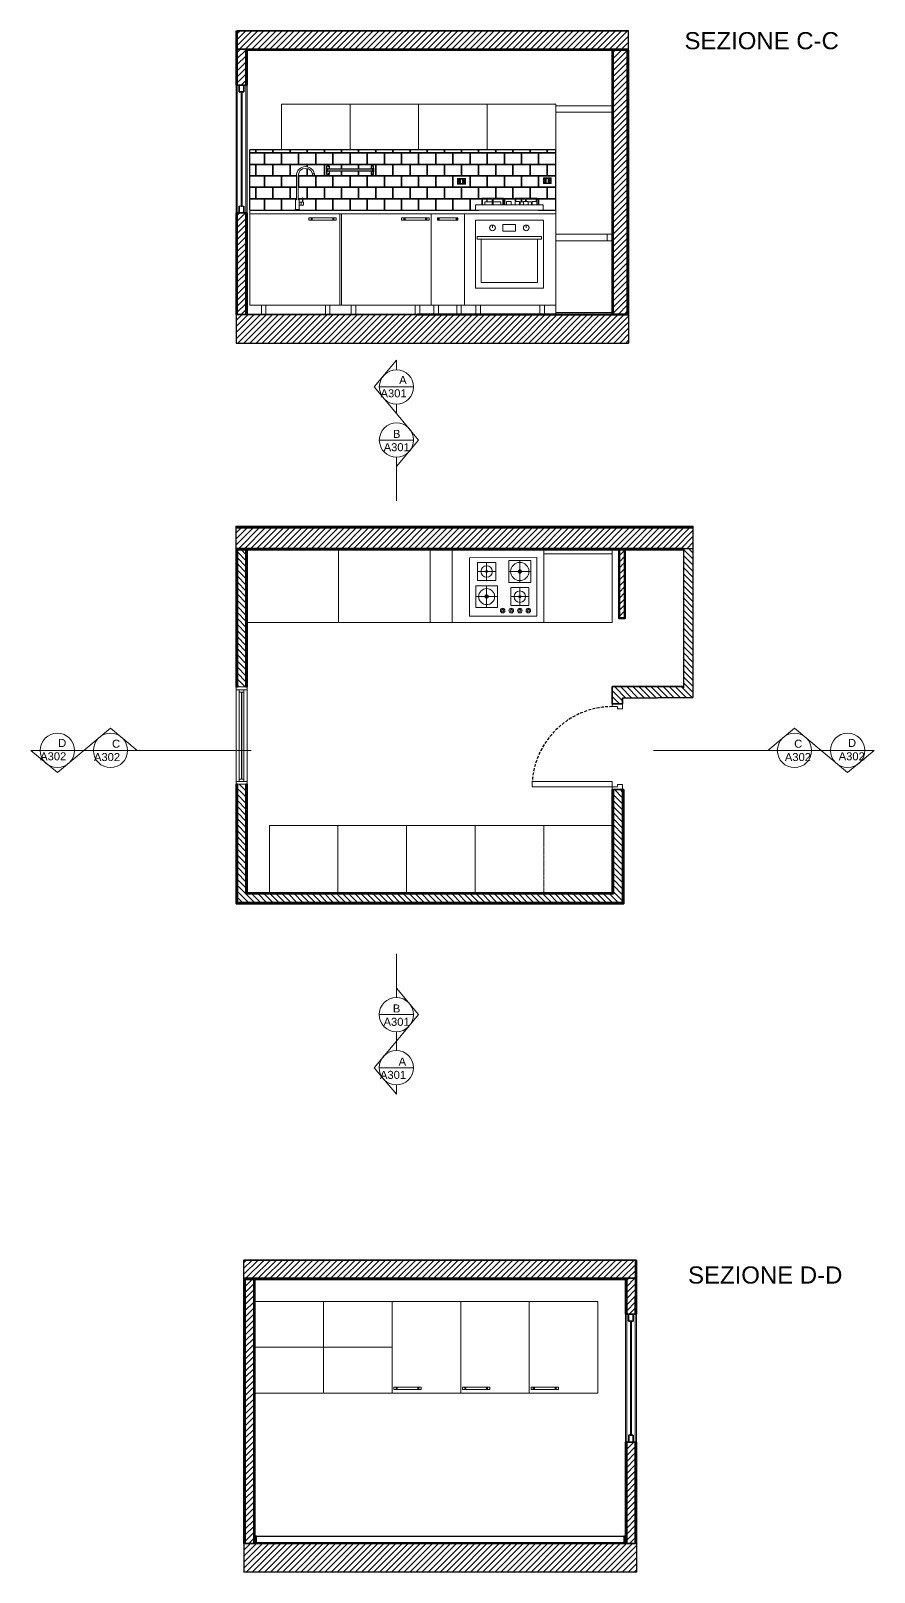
# Model space of a CAD drawing. Header units: inches. Extents: x -552 to 1753, y -2 to 2216.
# Drawn here: x 292 to 1030, y -2 to 1346 of the extents above; entities that cross this region are included whole.
import ezdxf

# ---------------------------------------------------------------- set-up
doc = ezdxf.new("R2010")
doc.units = ezdxf.units.IN
doc.header["$MEASUREMENT"] = 0
doc.linetypes.add('CENTER', pattern=[2, 1.25, -0.25, 0.25, -0.25])
doc.linetypes.add('HIDDEN', pattern=[0.375, 0.25, -0.125])
doc.layers.add('ACCESSORI', color=41, linetype='Continuous')
doc.layers.add('PIASTRELLE', color=71, linetype='Continuous')
for name, color, linetype, lineweight in [('ARREDI', 11, 'Continuous', 18), ('INFISSI', 141, 'Continuous', 13), ('NUMERAZIONE', 30, 'Continuous', 25), ('PRESECORRENTE', 171, 'Continuous', 18), ('STRUTTURA', 7, 'Continuous', 35)]:
    doc.layers.add(name, color=color, linetype=linetype, lineweight=lineweight)
doc.styles.get("Standard").update_dxf_attribs({"font": 'Arial.ttf'})
pattern_1 = [(315, (-253.7517, 2189.5718), (2.6516504, 2.6516504), [])]

# ---------------------------------------------------------------- blocks, each defined once
blk = doc.blocks.new('pavim+battiscopa')
at = {"layer": 'PIASTRELLE'}
for points in [[(1124.2, 637.1), (1124.2, 631.3), (1125.6, 631.3), (1125.6, 637.1)], [(1124.2, 630.6), (1143.2, 630.6), (1143.2, 631.3), (1124.2, 631.3)], [(1143.2, 630.6), (1162.2, 630.6), (1162.2, 631.3), (1143.2, 631.3)], [(1162.2, 630.6), (1181.2, 630.6), (1181.2, 631.3), (1162.2, 631.3)], [(1181.2, 630.6), (1200.2, 630.6), (1200.2, 631.3), (1181.2, 631.3)], [(1200.2, 630.6), (1219.2, 630.6), (1219.2, 631.3), (1200.2, 631.3)], [(1219.2, 630.6), (1238.2, 630.6), (1238.2, 631.3), (1219.2, 631.3)], [(1238.2, 630.6), (1257.2, 630.6), (1257.2, 631.3), (1238.2, 631.3)], [(1257.2, 630.6), (1276.2, 630.6), (1276.2, 631.3), (1257.2, 631.3)], [(1276.2, 630.6), (1295.2, 630.6), (1295.2, 631.3), (1276.2, 631.3)], [(1295.2, 630.6), (1314.2, 630.6), (1314.2, 631.3), (1295.2, 631.3)], [(1314.2, 630.6), (1333.2, 630.6), (1333.2, 631.3), (1314.2, 631.3)], [(1333.2, 630.6), (1352.2, 630.6), (1352.2, 631.3), (1333.2, 631.3)], [(1352.2, 630.6), (1371.2, 630.6), (1371.2, 631.3), (1352.2, 631.3)], [(1371.2, 630.6), (1390.2, 630.6), (1390.2, 631.3), (1371.2, 631.3)], [(1390.2, 630.6), (1409.2, 630.6), (1409.2, 631.3), (1390.2, 631.3)], [(1409.2, 630.6), (1428.2, 630.6), (1428.2, 631.3), (1409.2, 631.3)], [(1428.2, 630.6), (1447.2, 630.6), (1447.2, 631.3), (1428.2, 631.3)]]:
    blk.add_lwpolyline(points, close=True, dxfattribs=at)

msp = doc.modelspace()

# ---------------------------------------------------------------- hatches: boundary and pattern name
h = msp.add_hatch()
h.set_pattern_fill('ANSI31', color=0, scale=30)
h.set_pattern_definition([(45, (240.7164, 936.374), (-2.65165, 2.65165), [])])
h.paths.add_polyline_path([(815.2, 1329.7), (815.2, 1345.7), (472.9, 1345.7), (472.9, 1329.7), (480.4, 1329.7), (480.4, 1329.7)])
h.paths.add_polyline_path([(472.9, 1097.7), (480.4, 1097.7), (480.4, 1186.5), (472.9, 1186.5)])
h = msp.add_hatch()
h.set_pattern_fill('ANSI31', color=0, scale=30)
h.paths.add_polyline_path([(480.4, 1329.7), (472.9, 1329.7), (472.9, 1298.3), (480.4, 1298.3)])
h = msp.add_hatch()
h.set_pattern_fill('ANSI31', color=0, scale=30)
h.paths.add_polyline_path([(814.1, 1328.7), (801.9, 1328.7), (801.9, 1097.7), (814.1, 1097.7)])
h = msp.add_hatch()
h.set_pattern_fill('ANSI31', color=0, scale=30)
h.paths.add_polyline_path([(871.6, 911.1), (713, 911.1), (612.2, 911.1), (612.2, 893.1), (713, 893.1), (863.3, 893.1), (871.6, 893.1)])
h.paths.add_polyline_path([(612.2, 911.1), (471.9, 911.1), (471.9, 893.1), (473, 893.1), (593, 893.1), (612.2, 893.1)])
h.paths.add_polyline_path([(815.2, 1097.7), (814.1, 1097.7), (801, 1097.7), (801, 1097.5), (751.6, 1097.5), (630.5, 1097.7), (471.9, 1097.7), (471.9, 1072.7), (815.2, 1072.7)])
h = msp.add_hatch()
h.set_pattern_fill('ANSI31', color=0, scale=30, angle=-90)
h.set_pattern_definition(pattern_1)
h.paths.add_polyline_path([(480.5, 771.9), (480.5, 891.9), (473, 891.9), (473, 771.9)])
h.paths.add_polyline_path([(732.8, 583.4), (810, 583.4), (810, 682.2), (802, 682.2), (802, 590.9), (801, 590.9), (480.5, 590.9), (480.5, 686.9), (473, 686.9), (473, 583.4)])
h = msp.add_hatch()
h.set_pattern_fill('ANSI31', color=0, scale=30, angle=-90)
h.set_pattern_definition(pattern_1)
h.paths.add_polyline_path([(871.6, 762.7), (871.6, 893.1), (863.3, 893.1), (863.3, 891.9), (863.3, 772.2), (801, 772.2), (801, 757.2), (810, 757.2), (810, 762.2)])
h = msp.add_hatch()
h.set_pattern_fill('ANSI31', color=0, scale=30, angle=720)
h.set_pattern_definition([(45, (591.033, -138.5218), (-2.65165, 2.65165), [])])
h.paths.add_polyline_path([(478.8, 270.8), (821.2, 270.8), (821.2, 254.8), (813.6, 254.8), (813.6, 254.8), (478.8, 254.8)])
h.paths.add_polyline_path([(813.6, 111.6), (821.1, 111.6), (821.1, 22.8), (813.6, 22.8)])
h = msp.add_hatch()
h.set_pattern_fill('ANSI31', color=0, scale=30, angle=540)
h.set_pattern_definition([(225, (1294.045, 425.513), (2.65165, -2.65165), [])])
h.paths.add_polyline_path([(479.9, 22.8), (487.4, 22.8), (487.4, 253.8), (479.9, 253.8)])
h = msp.add_hatch(color=4)
h.dxf.hatch_style = 1
h.paths.add_polyline_path([(816.8, 217.4), (817.8, 217.4), (817.8, 117.6), (816.8, 117.6)])
h = msp.add_hatch()
h.set_pattern_fill('ANSI31', color=0, scale=30, angle=720)
h.set_pattern_definition([(45, (1276.9433, 486.444), (-2.65165, 2.65165), [])])
h.paths.add_polyline_path([(478.8, 22.8), (479.9, 22.8), (487.4, 22.8), (822.2, 22.8), (822.2, -2.2), (478.8, -2.2)])
at = {"layer": 'ARREDI'}
h = msp.add_hatch(dxfattribs=at)
h.set_pattern_fill('ANSI31', color=0, scale=30)
h.paths.add_polyline_path([(811.7, 891.9), (807.2, 891.9), (807.2, 832.4), (811.7, 832.4)])
at = {"layer": 'INFISSI'}
h = msp.add_hatch(color=4, dxfattribs=at)
h.dxf.hatch_style = 1
h.paths.add_polyline_path([(477.2, 1292.3), (476.2, 1292.3), (476.2, 1192.5), (477.2, 1192.5)])
at = {"layer": 'NUMERAZIONE'}
h = msp.add_hatch(dxfattribs=at)
h.set_pattern_fill('ANSI31', color=0, scale=30, angle=180)
h.set_pattern_definition([(225, (1294.045, 367.4446), (2.65165, -2.65165), [])])
h.paths.add_polyline_path([(821.2, 254.8), (813.6, 254.8), (813.6, 223.4), (821.1, 223.4)])

# ---------------------------------------------------------------- linework, layer by layer
for p, q in [((471.9, 1345.7), (473.4, 1345.7)), ((815.2, 1328.7), (815.2, 1345.7)), ((476.2, 1292.3), (477.2, 1292.3)), ((484, 1188.9), (484, 1241.7)), ((751.6, 1241.7), (484, 1241.7)), ((751.6, 1188.9), (751.6, 1241.7)), ((476.2, 1192.5), (477.2, 1192.5)), ((523.4, 1188.9), (527.8, 1188.9)), ((471.9, 1097.7), (471.9, 1072.7)), ((815.2, 1097.7), (815.2, 1072.7)), ((471.9, 1072.7), (815.2, 1072.7)), ((471.9, 891.9), (471.9, 912.3)), ((871.6, 912.3), (871.6, 762.7)), ((863.3, 893.1), (863.3, 771.2)), ((863.3, 893.1), (871.6, 893.1)), ((801, 591.9), (801, 682.2)), ((478.8, 253.8), (478.8, 270.8)), ((822.2, 270.8), (820.7, 270.8)), ((817.8, 217.4), (816.8, 217.4)), ((817.8, 117.6), (816.8, 117.6)), ((488.4, 22.8), (488.4, 87.2)), ((488.4, 22.8), (488.4, 29.3)), ((478.8, 22.8), (478.8, -2.2)), ((822.2, 22.8), (822.2, -2.2)), ((822.2, -2.2), (478.8, -2.2))]:
    msp.add_line(p, q)
for points in [[(484, 1238.9), (489.1, 1238.9), (489.1, 1241.7)], [(489.1, 1241.7), (489.1, 1238.9), (504.1, 1238.9), (504.1, 1241.7)], [(504.1, 1241.7), (504.1, 1238.9), (519.1, 1238.9), (519.1, 1241.7)], [(519.1, 1241.7), (519.1, 1238.9), (534.1, 1238.9), (534.1, 1241.7)], [(534.1, 1241.7), (534.1, 1238.9), (549.1, 1238.9), (549.1, 1241.7)], [(549.1, 1241.7), (549.1, 1238.9), (564.1, 1238.9), (564.1, 1241.7)], [(564.1, 1241.7), (564.1, 1238.9), (579.1, 1238.9), (579.1, 1241.7)], [(579.1, 1241.7), (579.1, 1238.9), (594.1, 1238.9), (594.1, 1241.7)], [(594.1, 1241.7), (594.1, 1238.9), (609.1, 1238.9), (609.1, 1241.7)], [(609.1, 1241.7), (609.1, 1238.9), (624.1, 1238.9), (624.1, 1241.7)], [(624.1, 1241.7), (624.1, 1238.9), (639.1, 1238.9), (639.1, 1241.7)], [(639.1, 1241.7), (639.1, 1238.9), (654.1, 1238.9), (654.1, 1241.7)], [(654.1, 1241.7), (654.1, 1238.9), (669.1, 1238.9), (669.1, 1241.7)], [(669.1, 1241.7), (669.1, 1238.9), (684.1, 1238.9), (684.1, 1241.7)], [(684.1, 1241.7), (684.1, 1238.9), (699.1, 1238.9), (699.1, 1241.7)], [(699.1, 1241.7), (699.1, 1238.9), (714.1, 1238.9), (714.1, 1241.7)], [(714.1, 1241.7), (714.1, 1238.9), (729.1, 1238.9), (729.1, 1241.7)], [(729.1, 1241.7), (729.1, 1238.9), (744.1, 1238.9), (744.1, 1241.7)], [(744.1, 1241.7), (744.1, 1238.9), (751.6, 1238.9)], [(484, 1228.9), (496.6, 1228.9), (496.6, 1238.9), (484, 1238.9)], [(484, 1218.9), (489.1, 1218.9), (489.1, 1228.9), (484, 1228.9)], [(534.1, 1226.7), (534.1, 1228.9), (519.1, 1228.9), (519.1, 1218.9), (524.7, 1218.9)], [(534.1, 1225.2), (534.1, 1218.9), (549.1, 1218.9), (549.1, 1228.9), (534.1, 1228.9), (534.1, 1226.7)], [(564.1, 1224.7), (564.1, 1228.9), (549.1, 1228.9), (549.1, 1218.9), (564.1, 1218.9), (564.1, 1223.2)], [(579.1, 1224.7), (579.1, 1228.9), (564.1, 1228.9), (564.1, 1224.7)], [(579.1, 1223.2), (579.1, 1218.9), (594.1, 1218.9), (594.1, 1228.9), (579.1, 1228.9), (579.1, 1224.7)], [(751.6, 1228.9), (744.1, 1228.9), (744.1, 1218.9), (751.6, 1218.9)], [(484, 1208.9), (496.6, 1208.9), (496.6, 1218.9), (484, 1218.9)], [(524.7, 1218.9), (511.6, 1218.9), (511.6, 1208.9), (524.7, 1208.9)], [(526.2, 1218.9), (534.1, 1218.9), (534.1, 1225.2)], [(526.2, 1208.9), (526.6, 1208.9), (526.6, 1218.9), (526.2, 1218.9)], [(564.1, 1223.2), (564.1, 1218.9), (579.1, 1218.9), (579.1, 1223.2)], [(484, 1198.9), (489.1, 1198.9), (489.1, 1208.9), (484, 1208.9)], [(524.7, 1208.9), (519.1, 1208.9), (519.1, 1198.9), (524.8, 1198.9)], [(530.4, 1198.9), (534.1, 1198.9), (534.1, 1208.9), (526.2, 1208.9)], [(699.1, 1199.3), (699.1, 1208.9), (684.1, 1208.9), (684.1, 1198.9), (686.9, 1198.9)], [(706.6, 1198.9), (714.1, 1198.9), (714.1, 1208.9), (699.1, 1208.9), (699.1, 1199.3)], [(729.1, 1199.3), (729.1, 1208.9), (714.1, 1208.9), (714.1, 1198.9), (715.9, 1198.9)], [(735, 1198.9), (744.1, 1198.9), (744.1, 1208.9), (729.1, 1208.9), (729.1, 1199.3)], [(751.6, 1208.9), (744.1, 1208.9), (744.1, 1198.9), (751.6, 1198.9)], [(484, 1188.9), (496.6, 1188.9), (496.6, 1198.9), (484, 1198.9)], [(524.8, 1198.9), (511.6, 1198.9), (511.6, 1188.9), (526.6, 1188.9)], [(526.6, 1197.9), (526.6, 1198.9), (526.3, 1198.9)], [(526.3, 1198.9), (529.9, 1198.9)], [(529.9, 1198.9), (526.6, 1198.9), (526.6, 1197.9)], [(526.6, 1188.9), (541.6, 1188.9), (541.6, 1198.9), (530.4, 1198.9)], [(686.9, 1198.9), (676.6, 1198.9), (676.6, 1188.9), (684.1, 1188.9)], [(691.6, 1196.1), (691.6, 1198.6)], [(706.6, 1193.6), (706.6, 1198.9), (705.9, 1198.9)], [(715.9, 1198.9), (706.6, 1198.9), (706.6, 1193.6)], [(721.6, 1196.1), (721.6, 1198.6)], [(721.6, 1198.6), (721.6, 1196.1)], [(736.6, 1193.6), (736.6, 1198.9), (735, 1198.9)], [(736.6, 1188.9), (751.6, 1188.9), (751.6, 1198.9), (736.6, 1198.9), (736.6, 1193.6)]]:
    msp.add_lwpolyline(points)
for points in [[(489.1, 1228.9), (489.1, 1218.9), (504.1, 1218.9), (504.1, 1228.9)], [(496.6, 1238.9), (496.6, 1228.9), (511.6, 1228.9), (511.6, 1238.9)], [(504.1, 1228.9), (504.1, 1218.9), (519.1, 1218.9), (519.1, 1228.9)], [(511.6, 1238.9), (511.6, 1228.9), (526.6, 1228.9), (526.6, 1238.9)], [(526.6, 1238.9), (526.6, 1228.9), (541.6, 1228.9), (541.6, 1238.9)], [(541.6, 1238.9), (541.6, 1228.9), (556.6, 1228.9), (556.6, 1238.9)], [(556.6, 1238.9), (556.6, 1228.9), (571.6, 1228.9), (571.6, 1238.9)], [(571.6, 1238.9), (571.6, 1228.9), (586.6, 1228.9), (586.6, 1238.9)], [(586.6, 1238.9), (586.6, 1228.9), (601.6, 1228.9), (601.6, 1238.9)], [(594.1, 1228.9), (594.1, 1218.9), (609.1, 1218.9), (609.1, 1228.9)], [(601.6, 1238.9), (601.6, 1228.9), (616.6, 1228.9), (616.6, 1238.9)], [(609.1, 1228.9), (609.1, 1218.9), (624.1, 1218.9), (624.1, 1228.9)], [(616.6, 1238.9), (616.6, 1228.9), (631.6, 1228.9), (631.6, 1238.9)], [(624.1, 1228.9), (624.1, 1218.9), (639.1, 1218.9), (639.1, 1228.9)], [(631.6, 1238.9), (631.6, 1228.9), (646.6, 1228.9), (646.6, 1238.9)], [(639.1, 1228.9), (639.1, 1218.9), (654.1, 1218.9), (654.1, 1228.9)], [(646.6, 1238.9), (646.6, 1228.9), (661.6, 1228.9), (661.6, 1238.9)], [(654.1, 1228.9), (654.1, 1218.9), (669.1, 1218.9), (669.1, 1228.9)], [(661.6, 1238.9), (661.6, 1228.9), (676.6, 1228.9), (676.6, 1238.9)], [(669.1, 1228.9), (669.1, 1218.9), (684.1, 1218.9), (684.1, 1228.9)], [(676.6, 1238.9), (676.6, 1228.9), (691.6, 1228.9), (691.6, 1238.9)], [(684.1, 1228.9), (684.1, 1218.9), (699.1, 1218.9), (699.1, 1228.9)], [(691.6, 1238.9), (691.6, 1228.9), (706.6, 1228.9), (706.6, 1238.9)], [(699.1, 1228.9), (699.1, 1218.9), (714.1, 1218.9), (714.1, 1228.9)], [(706.6, 1238.9), (706.6, 1228.9), (721.6, 1228.9), (721.6, 1238.9)], [(714.1, 1228.9), (714.1, 1218.9), (729.1, 1218.9), (729.1, 1228.9)], [(721.6, 1238.9), (721.6, 1228.9), (736.6, 1228.9), (736.6, 1238.9)], [(729.1, 1228.9), (729.1, 1218.9), (744.1, 1218.9), (744.1, 1228.9)], [(736.6, 1238.9), (736.6, 1228.9), (751.6, 1228.9), (751.6, 1238.9)], [(496.6, 1218.9), (496.6, 1208.9), (511.6, 1208.9), (511.6, 1218.9)], [(526.6, 1218.9), (526.6, 1208.9), (541.6, 1208.9), (541.6, 1218.9)], [(541.6, 1218.9), (541.6, 1208.9), (556.6, 1208.9), (556.6, 1218.9)], [(556.6, 1218.9), (556.6, 1208.9), (571.6, 1208.9), (571.6, 1218.9)], [(571.6, 1218.9), (571.6, 1208.9), (586.6, 1208.9), (586.6, 1218.9)], [(586.6, 1218.9), (586.6, 1208.9), (601.6, 1208.9), (601.6, 1218.9)], [(601.6, 1218.9), (601.6, 1208.9), (616.6, 1208.9), (616.6, 1218.9)], [(616.6, 1218.9), (616.6, 1208.9), (631.6, 1208.9), (631.6, 1218.9)], [(631.6, 1218.9), (631.6, 1208.9), (646.6, 1208.9), (646.6, 1218.9)], [(646.6, 1218.9), (646.6, 1208.9), (661.6, 1208.9), (661.6, 1218.9)], [(661.6, 1218.9), (661.6, 1208.9), (676.6, 1208.9), (676.6, 1218.9)], [(676.6, 1218.9), (676.6, 1208.9), (691.6, 1208.9), (691.6, 1218.9)], [(691.6, 1218.9), (691.6, 1208.9), (706.6, 1208.9), (706.6, 1218.9)], [(706.6, 1218.9), (706.6, 1208.9), (721.6, 1208.9), (721.6, 1218.9)], [(721.6, 1218.9), (721.6, 1208.9), (736.6, 1208.9), (736.6, 1218.9)], [(736.6, 1218.9), (736.6, 1208.9), (751.6, 1208.9), (751.6, 1218.9)], [(489.1, 1208.9), (489.1, 1198.9), (504.1, 1198.9), (504.1, 1208.9)], [(504.1, 1208.9), (504.1, 1198.9), (519.1, 1198.9), (519.1, 1208.9)], [(534.1, 1208.9), (534.1, 1198.9), (549.1, 1198.9), (549.1, 1208.9)], [(549.1, 1208.9), (549.1, 1198.9), (564.1, 1198.9), (564.1, 1208.9)], [(564.1, 1208.9), (564.1, 1198.9), (579.1, 1198.9), (579.1, 1208.9)], [(579.1, 1208.9), (579.1, 1198.9), (594.1, 1198.9), (594.1, 1208.9)], [(594.1, 1208.9), (594.1, 1198.9), (609.1, 1198.9), (609.1, 1208.9)], [(609.1, 1208.9), (609.1, 1198.9), (624.1, 1198.9), (624.1, 1208.9)], [(624.1, 1208.9), (624.1, 1198.9), (639.1, 1198.9), (639.1, 1208.9)], [(639.1, 1208.9), (639.1, 1198.9), (654.1, 1198.9), (654.1, 1208.9)], [(654.1, 1208.9), (654.1, 1198.9), (669.1, 1198.9), (669.1, 1208.9)], [(669.1, 1208.9), (669.1, 1198.9), (684.1, 1198.9), (684.1, 1208.9)], [(496.6, 1198.9), (496.6, 1188.9), (511.6, 1188.9), (511.6, 1198.9)], [(541.6, 1198.9), (541.6, 1188.9), (556.6, 1188.9), (556.6, 1198.9)], [(556.6, 1198.9), (556.6, 1188.9), (571.6, 1188.9), (571.6, 1198.9)], [(571.6, 1198.9), (571.6, 1188.9), (586.6, 1188.9), (586.6, 1198.9)], [(586.6, 1198.9), (586.6, 1188.9), (601.6, 1188.9), (601.6, 1198.9)], [(601.6, 1198.9), (601.6, 1188.9), (616.6, 1188.9), (616.6, 1198.9)], [(616.6, 1198.9), (616.6, 1188.9), (631.6, 1188.9), (631.6, 1198.9)], [(631.6, 1198.9), (631.6, 1188.9), (646.6, 1188.9), (646.6, 1198.9)], [(646.6, 1198.9), (646.6, 1188.9), (661.6, 1188.9), (661.6, 1198.9)], [(661.6, 1198.9), (661.6, 1188.9), (676.6, 1188.9), (676.6, 1198.9)], [(817.8, 217.4), (816.8, 217.4), (816.8, 117.6), (817.8, 117.6)]]:
    msp.add_lwpolyline(points, close=True)
at = {"layer": 'ACCESSORI'}
for p, q in [((551.2, 1220.2), (551.2, 1227.7)), ((551.2, 1227.7), (553.2, 1227.7)), ((553.2, 1227.7), (553.2, 1224.7)), ((592.1, 1227.7), (590.1, 1227.7)), ((590.1, 1227.7), (590.1, 1224.7)), ((592.1, 1220.2), (592.1, 1227.7)), ((551.6, 1225.7), (551.2, 1225.7)), ((551.2, 1225.7), (551.2, 1222.2)), ((551.2, 1222.2), (551.6, 1222.2)), ((553.2, 1220.2), (551.2, 1220.2)), ((551.6, 1222.2), (551.6, 1225.7)), ((591.6, 1224.7), (551.6, 1224.7)), ((551.6, 1224.7), (551.6, 1223.2)), ((551.6, 1223.2), (591.6, 1223.2)), ((553.2, 1223.2), (553.2, 1222.9)), ((553.2, 1222.9), (553.2, 1220.2)), ((590.1, 1223.2), (590.1, 1222.9)), ((590.1, 1222.9), (590.1, 1220.2)), ((590.1, 1220.2), (592.1, 1220.2)), ((591.6, 1223.2), (591.6, 1224.7))]:
    msp.add_line(p, q, dxfattribs=at)
msp.add_lwpolyline([(591.6, 1225.7), (592.1, 1225.7), (592.1, 1222.2), (591.6, 1222.2)], close=True, dxfattribs=at)
for centre in [(552.8, 1227.2), (590.5, 1227.2), (552.8, 1220.7), (590.5, 1220.7)]:
    msp.add_circle(centre, 0.25, dxfattribs=at)
at = {"layer": 'ARREDI'}
for p, q in [((571.6, 1281.7), (631.6, 1281.7)), ((631.6, 1281.7), (691.6, 1281.7)), ((691.6, 1281.7), (751.6, 1281.7)), ((801, 1274.6), (751.6, 1274.6)), ((523.4, 1188.9), (524, 1189.6)), ((524, 1197.6), (524.8, 1198.1)), ((524, 1189.6), (524, 1197.6)), ((524, 1189.6), (527, 1189.6)), ((526.3, 1198.1), (527, 1197.6)), ((527.8, 1188.9), (527, 1189.6)), ((686.9, 1193.6), (686.9, 1199.3)), ((686.9, 1199.3), (705.9, 1199.3)), ((686.9, 1199.3), (686.9, 1198.6)), ((686.9, 1198.6), (686.9, 1193.6)), ((689.4, 1193.6), (686.9, 1193.6)), ((687.6, 1198.6), (696, 1198.6)), ((687.6, 1198.6), (687.6, 1193.6)), ((689.4, 1196.1), (689.4, 1193.6)), ((689.4, 1193.6), (689.4, 1196.1)), ((689.4, 1196.1), (696, 1196.1)), ((696, 1199.3), (696.8, 1199.3)), ((696, 1198.6), (696, 1193.6)), ((705.9, 1199.3), (696.4, 1199.3)), ((696.8, 1198.6), (705.2, 1198.6)), ((696.8, 1198.6), (696.8, 1193.6)), ((696.8, 1196.1), (703.4, 1196.1)), ((703.4, 1196.1), (703.4, 1193.6)), ((703.4, 1193.6), (705.9, 1193.6)), ((705.2, 1198.6), (705.2, 1193.6)), ((705.9, 1193.6), (705.9, 1199.3)), ((705.9, 1198.6), (705.9, 1193.6)), ((708.4, 1196.6), (708.4, 1193.6)), ((708.4, 1193.6), (708.4, 1196.6)), ((708.4, 1196.6), (712.4, 1196.6)), ((712.4, 1196.6), (712.4, 1193.6)), ((715.9, 1193.6), (715.9, 1199.3)), ((715.9, 1199.3), (735, 1199.3)), ((715.9, 1198.6), (715.9, 1193.6)), ((715.9, 1196.6), (715.9, 1193.6)), ((715.9, 1196.6), (719.9, 1196.6)), ((716.6, 1198.6), (725.1, 1198.6)), ((716.6, 1198.6), (716.6, 1196.6)), ((719.9, 1196.6), (719.9, 1193.6)), ((720.4, 1196.1), (720.4, 1193.6)), ((720.4, 1196.1), (723.4, 1196.1)), ((723.4, 1196.6), (723.4, 1193.6)), ((723.4, 1196.6), (727.4, 1196.6)), ((725.1, 1199.3), (725.8, 1199.3)), ((725.1, 1198.6), (725.1, 1196.6)), ((735, 1199.3), (725.5, 1199.3)), ((735, 1199.3), (725.5, 1199.3)), ((725.8, 1198.6), (734.3, 1198.6)), ((725.8, 1198.6), (725.8, 1196.6)), ((727.4, 1196.6), (727.4, 1193.6)), ((727.4, 1196.1), (730.4, 1196.1)), ((730.4, 1196.1), (730.4, 1193.6)), ((730.9, 1196.6), (730.9, 1193.6)), ((730.9, 1196.6), (734.9, 1196.6)), ((734.3, 1198.6), (734.3, 1196.6)), ((734.9, 1196.6), (734.9, 1193.6)), ((735, 1193.6), (735, 1199.3)), ((735, 1198.6), (735, 1193.6)), ((524, 1185.7), (509, 1185.7)), ((537.5, 1180.1), (537.5, 1182.1)), ((537.7, 1180.1), (537.7, 1182.1)), ((537.9, 1182.1), (537.9, 1180.1)), ((538.1, 1180.1), (538.1, 1182.1)), ((538.1, 1180.1), (538.1, 1182.1)), ((538.3, 1180.1), (538.3, 1182.1)), ((538.3, 1180.1), (538.3, 1182.1)), ((538.5, 1180.1), (538.5, 1182.1)), ((556.5, 1180.1), (556.5, 1182.1)), ((556.7, 1180.1), (556.7, 1182.1)), ((556.7, 1180.1), (556.7, 1182.1)), ((556.9, 1180.1), (556.9, 1182.1)), ((556.9, 1180.1), (556.9, 1182.1)), ((557.1, 1182.1), (557.1, 1180.1)), ((557.3, 1180.1), (557.3, 1182.1)), ((557.5, 1180.1), (557.5, 1182.1)), ((562.5, 1184.2), (562.5, 1185.7)), ((564, 1184.2), (564, 1185.7)), ((602.5, 1185.7), (587.5, 1185.7)), ((618.7, 1180.1), (618.7, 1182.1)), ((618.9, 1180.1), (618.9, 1182.1)), ((619.1, 1182.1), (619.1, 1180.1)), ((619.3, 1180.1), (619.3, 1182.1)), ((619.3, 1180.1), (619.3, 1182.1)), ((619.5, 1180.1), (619.5, 1182.1)), ((619.5, 1180.1), (619.5, 1182.1)), ((619.7, 1180.1), (619.7, 1182.1)), ((637.7, 1180.1), (637.7, 1182.1)), ((637.9, 1180.1), (637.9, 1182.1)), ((637.9, 1180.1), (637.9, 1182.1)), ((638.1, 1180.1), (638.1, 1182.1)), ((638.1, 1180.1), (638.1, 1182.1)), ((638.3, 1182.1), (638.3, 1180.1)), ((638.5, 1180.1), (638.5, 1182.1)), ((638.7, 1180.1), (638.7, 1182.1)), ((648, 1180.2), (648, 1182.2)), ((648.6, 1180.2), (648.6, 1182.2)), ((648.8, 1180.2), (648.8, 1182.2)), ((648.8, 1180.2), (648.8, 1182.2)), ((649, 1180.2), (649, 1182.2)), ((649, 1180.2), (649, 1182.2)), ((649.2, 1182.2), (649.2, 1180.2)), ((649.4, 1180.2), (649.4, 1182.2)), ((649.6, 1180.2), (649.6, 1182.2)), ((664.5, 1180.2), (664.5, 1182.2)), ((664.7, 1180.2), (664.7, 1182.2)), ((664.7, 1180.2), (664.7, 1182.2)), ((664.9, 1180.2), (664.9, 1182.2)), ((664.9, 1180.2), (664.9, 1182.2)), ((665.1, 1182.2), (665.1, 1180.2)), ((665.3, 1180.2), (665.3, 1182.2)), ((665.5, 1180.2), (665.5, 1182.2)), ((666, 1180.2), (666, 1182.2)), ((696.2, 1173.4), (696.2, 1175.9)), ((711.6, 1185.7), (696.6, 1185.7)), ((725.7, 1173.4), (725.7, 1175.9)), ((801, 1167.9), (751.6, 1167.9)), ((801, 1162.1), (751.6, 1162.1)), ((796.5, 1162.1), (796.5, 1167.9)), ((796.5, 1162.8), (796.5, 1163.9)), ((494, 1105.7), (494, 1097.7)), ((498, 1097.7), (498, 1105.7)), ((498, 1105.7), (550, 1105.7)), ((550, 1097.7), (550, 1105.7)), ((554, 1105.7), (554, 1097.7)), ((562.5, 1107.2), (562.5, 1105.7)), ((564, 1107.2), (564, 1105.7)), ((572.5, 1105.7), (572.5, 1097.7)), ((576.5, 1097.7), (576.5, 1105.7)), ((576.5, 1105.7), (628.5, 1105.7)), ((628.5, 1097.7), (628.5, 1105.7)), ((632.5, 1105.7), (632.5, 1097.7)), ((645, 1097.7), (645, 1105.7)), ((649, 1105.7), (649, 1097.7)), ((664.9, 1097.7), (664.9, 1105.7)), ((668.9, 1105.7), (668.9, 1097.7)), ((681.6, 1105.7), (681.6, 1097.7)), ((685.6, 1097.7), (685.6, 1105.7)), ((685.6, 1105.7), (737.6, 1105.7)), ((737.6, 1097.7), (737.6, 1105.7)), ((741.6, 1105.7), (741.6, 1097.7)), ((751.6, 1099.3), (801, 1099.3)), ((481.6, 891.9), (481.6, 828.4)), ((561.6, 828.4), (561.6, 891.9)), ((641.6, 891.9), (641.6, 828.4)), ((661, 891.9), (661, 828.4)), ((741, 891.9), (741, 831.9)), ((804.9, 891.9), (741.7, 891.9)), ((801, 888.4), (801, 891.9)), ((681.6, 841.4), (681.6, 853.1)), ((684.1, 850.9), (681.6, 850.9)), ((681.6, 850.9), (700.7, 850.9)), ((681.6, 850.9), (691.1, 850.9)), ((684.1, 850.9), (698.1, 850.9)), ((691.1, 841.4), (691.1, 850.9)), ((700.7, 841.4), (700.7, 853.1)), ((712.2, 850.9), (712.2, 853.1)), ((712.2, 850.9), (720.1, 850.9)), ((712.2, 850.9), (712.2, 843.1)), ((715.1, 850.9), (725.1, 850.9)), ((720.1, 850.9), (715.1, 850.9)), ((720.1, 855.9), (720.1, 845.9)), ((720.1, 851), (720.1, 843.1)), ((728.1, 850.9), (720.1, 850.9)), ((728.1, 843.1), (728.1, 853.1)), ((728.1, 850.9), (728.1, 843.1)), ((691.1, 841.4), (681.6, 841.4)), ((681.6, 841.4), (700.7, 841.4)), ((704.9, 840.6), (704.9, 839.5)), ((705.4, 839.5), (705.4, 840.6)), ((720.1, 843.1), (712.2, 843.1)), ((712.2, 843.1), (728.1, 843.1)), ((712.4, 840.6), (712.4, 839.5)), ((712.9, 839.5), (712.9, 840.6)), ((719.9, 840.6), (719.9, 839.5)), ((720.4, 839.5), (720.4, 840.6)), ((727.4, 840.6), (727.4, 839.5)), ((727.9, 839.5), (727.9, 840.6)), ((481.6, 828.4), (741, 828.4)), ((481.6, 828.4), (561.6, 828.4)), ((741, 828.4), (741, 833.6)), ((681, 631.9), (681, 650.9)), ((801, 650.9), (681, 650.9)), ((741, 631.9), (741, 650.9)), ((488.4, 194.5), (548.4, 194.5)), ((548.4, 194.5), (608.4, 194.5)), ((611.9, 157.5), (611.9, 159.5)), ((612.1, 157.5), (612.1, 159.5)), ((612.3, 159.5), (612.3, 157.5)), ((612.5, 157.5), (612.5, 159.5)), ((612.5, 157.5), (612.5, 159.5)), ((612.7, 157.5), (612.7, 159.5)), ((612.7, 157.5), (612.7, 159.5)), ((612.9, 157.5), (612.9, 159.5)), ((630.9, 157.5), (630.9, 159.5)), ((631.1, 157.5), (631.1, 159.5)), ((631.1, 157.5), (631.1, 159.5)), ((631.3, 157.5), (631.3, 159.5)), ((631.3, 157.5), (631.3, 159.5)), ((631.5, 159.5), (631.5, 157.5)), ((631.7, 157.5), (631.7, 159.5)), ((631.9, 157.5), (631.9, 159.5)), ((671.9, 157.5), (671.9, 159.5)), ((672.1, 157.5), (672.1, 159.5)), ((672.3, 159.5), (672.3, 157.5)), ((672.5, 157.5), (672.5, 159.5)), ((672.5, 157.5), (672.5, 159.5)), ((672.7, 157.5), (672.7, 159.5)), ((672.7, 157.5), (672.7, 159.5)), ((672.9, 157.5), (672.9, 159.5)), ((690.9, 157.5), (690.9, 159.5)), ((691.1, 157.5), (691.1, 159.5)), ((691.1, 157.5), (691.1, 159.5)), ((691.3, 157.5), (691.3, 159.5)), ((691.3, 157.5), (691.3, 159.5)), ((691.5, 159.5), (691.5, 157.5)), ((691.7, 157.5), (691.7, 159.5)), ((691.9, 157.5), (691.9, 159.5)), ((731.9, 157.5), (731.9, 159.5)), ((732.1, 157.5), (732.1, 159.5)), ((732.3, 159.5), (732.3, 157.5)), ((732.5, 157.5), (732.5, 159.5)), ((732.5, 157.5), (732.5, 159.5)), ((732.7, 157.5), (732.7, 159.5)), ((732.7, 157.5), (732.7, 159.5)), ((732.9, 157.5), (732.9, 159.5)), ((750.9, 157.5), (750.9, 159.5)), ((751.1, 157.5), (751.1, 159.5)), ((751.1, 157.5), (751.1, 159.5)), ((751.3, 157.5), (751.3, 159.5)), ((751.3, 157.5), (751.3, 159.5)), ((751.5, 159.5), (751.5, 157.5)), ((751.7, 157.5), (751.7, 159.5)), ((751.9, 157.5), (751.9, 159.5))]:
    msp.add_line(p, q, dxfattribs=at)
at = {"layer": 'ARREDI', "linetype": 'ByBlock'}
for p, q in [((524.8, 1198.1), (524.7, 1219)), ((526.3, 1198.1), (526.2, 1219)), ((540.3, 1220.7), (538.8, 1220.7)), ((540.5, 1219), (539, 1219)), ((527, 1189.6), (527, 1197.6)), ((528.8, 1195.9), (528.8, 1193.3))]:
    msp.add_line(p, q, dxfattribs=at)
at = {"layer": 'ARREDI', "ltscale": 5}
for p, q in [((676.1, 884.9), (735.1, 885)), ((691.1, 880.9), (683.2, 880.9)), ((683.2, 872.9), (683.2, 880.9)), ((691.1, 877.9), (691.1, 880.9)), ((691.1, 880.9), (691.1, 872.9)), ((691.1, 880.9), (699, 880.9)), ((699, 865.1), (699, 880.9)), ((710.6, 863.4), (710.6, 882.5)), ((720.1, 882.5), (710.6, 882.5)), ((710.6, 882.5), (729.7, 882.5)), ((720.1, 882.5), (720.1, 873)), ((720.1, 880.9), (720.1, 864.9)), ((720.1, 879.9), (720.1, 865.9)), ((729.7, 863.4), (729.7, 882.5)), ((683.2, 872.9), (691.1, 872.9)), ((683.2, 872.9), (683.2, 865.1)), ((691.1, 865.1), (683.2, 865.1)), ((683.2, 865.1), (699, 865.1)), ((691.1, 872.9), (686.1, 872.9)), ((691.1, 873), (691.1, 865.1)), ((699, 872.9), (691.1, 872.9)), ((699, 872.9), (699, 865.1)), ((713.1, 872.9), (710.6, 872.9)), ((710.6, 872.9), (729.7, 872.9)), ((710.6, 872.9), (720.1, 872.9)), ((720.1, 863.4), (710.6, 863.4)), ((710.6, 863.4), (729.7, 863.4)), ((712.1, 872.9), (728.1, 872.9)), ((713.1, 872.9), (727.1, 872.9)), ((720.1, 863.4), (720.1, 872.9)), ((691.1, 860.5), (681.6, 860.5)), ((681.6, 860.5), (700.7, 860.5)), ((691.1, 860.5), (691.1, 851)), ((700.7, 860.5), (700.7, 853.1)), ((720.1, 858.9), (712.2, 858.9)), ((712.2, 858.9), (712.2, 853.1)), ((720.1, 855.9), (720.1, 858.9)), ((720.1, 858.9), (728.1, 858.9)), ((728.1, 858.9), (728.1, 853.1))]:
    msp.add_line(p, q, dxfattribs=at)
at = {"layer": 'ARREDI', "linetype": 'Continuous', "ltscale": 5}
msp.add_line((681.6, 853.1), (681.6, 860.5), dxfattribs=at)
at = {"layer": 'ARREDI', "ltscale": 20}
for p, q in [((681, 650.9), (501, 650.9)), ((501, 650.9), (501, 591.9)), ((561, 591.9), (561, 650.9)), ((621, 650.9), (621, 591.9))]:
    msp.add_line(p, q, dxfattribs=at)
at = {"layer": 'ARREDI', "ltscale": 0.1}
msp.add_line((681, 591.9), (681, 631.9), dxfattribs=at)
at = {"layer": 'ARREDI', "linetype": 'HIDDEN', "ltscale": 0.1}
msp.add_line((741, 631.9), (741, 591.9), dxfattribs=at)
at = {"layer": 'ARREDI'}
for points in [[(511.6, 1241.7), (571.6, 1241.7), (571.6, 1281.7), (511.6, 1281.7)], [(571.6, 1241.7), (631.6, 1241.7), (631.6, 1281.7), (571.6, 1281.7)], [(631.6, 1241.7), (691.6, 1241.7), (691.6, 1281.7), (631.6, 1281.7)], [(691.6, 1241.7), (751.6, 1241.7), (751.6, 1281.7), (691.6, 1281.7)], [(751.6, 1280.2), (751.6, 1097.5), (801, 1097.5), (801, 1280.2)], [(529.9, 1199.7), (530.4, 1199.7), (530.4, 1195.9), (529.9, 1195.9)], [(484, 1185.7), (751.6, 1185.7), (751.6, 1188.9), (484, 1188.9)], [(740.4, 1188.9), (740.4, 1193.6), (681.4, 1193.6), (681.4, 1188.9)], [(484, 1105.7), (564, 1105.7), (564, 1185.7), (484, 1185.7)], [(562.5, 1105.7), (642.5, 1105.7), (642.5, 1185.7), (562.5, 1185.7)], [(642.5, 1185.7), (671.6, 1185.7), (671.6, 1105.7), (642.5, 1105.7)], [(671.6, 1105.7), (751.6, 1105.7), (751.6, 1185.7), (671.6, 1185.7)], [(681.2, 1120.6), (740.7, 1120.6), (740.7, 1180.1), (681.2, 1180.1)], [(705.2, 1170.4), (716.2, 1170.4), (716.2, 1176.4), (705.2, 1176.4)], [(682.7, 1166), (682.7, 1163.5), (739.2, 1163.5), (739.2, 1166)], [(686.2, 1125.6), (735.7, 1125.6), (735.7, 1163.5), (686.2, 1163.5)], [(691.1, 849.2), (692.9, 851), (691.1, 852.7), (689.3, 851)], [(720.1, 849.9), (721.2, 850.9), (720.1, 852), (719, 850.9)], [(488.4, 154.5), (548.4, 154.5), (548.4, 234.5), (488.4, 234.5)], [(548.4, 154.5), (608.4, 154.5), (608.4, 234.5), (548.4, 234.5)], [(608.4, 154.5), (668.4, 154.5), (668.4, 234.5), (608.4, 234.5)], [(668.4, 154.5), (728.4, 154.5), (728.4, 234.5), (668.4, 234.5)], [(728.4, 154.5), (788.4, 154.5), (788.4, 234.5), (728.4, 234.5)]]:
    msp.add_lwpolyline(points, close=True, dxfattribs=at)
at = {"layer": 'ARREDI', "linetype": 'ByBlock'}
msp.add_lwpolyline([(527, 1193.3), (530.9, 1193.3), (530.9, 1195.9), (527, 1195.9)], dxfattribs=at)
at = {"layer": 'ARREDI'}
for points in [[(681.4, 1193.6), (740.4, 1193.6)], [(681.4, 1188.9), (706.6, 1188.9)], [(706.6, 1188.9), (721.6, 1188.9)], [(721.6, 1188.9), (736.6, 1188.9)], [(559.5, 1182.1), (559.5, 1180.1), (535.5, 1180.1)], [(535.5, 1180.1), (535.5, 1182.1)], [(535.5, 1182.1), (559.5, 1182.1)], [(537.5, 1180.1), (537.5, 1182.1)], [(537.5, 1180.1), (537.5, 1182.1)], [(557.5, 1180.1), (557.5, 1182.1)], [(640.7, 1182.1), (640.7, 1180.1), (616.7, 1180.1)], [(616.7, 1180.1), (616.7, 1182.1)], [(616.7, 1182.1), (640.7, 1182.1)], [(618.7, 1180.1), (618.7, 1182.1)], [(618.7, 1180.1), (618.7, 1182.1)], [(638.7, 1180.1), (638.7, 1182.1)], [(666, 1182.2), (666, 1180.2), (648, 1180.2)], [(648, 1180.2), (648, 1182.2)], [(648, 1182.2), (666, 1182.2)], [(649.6, 1180.2), (649.6, 1182.2)], [(665.5, 1180.2), (665.5, 1182.2)], [(676.1, 884.9), (676.1, 833.9), (735.1, 833.9), (735.1, 885)], [(633.9, 159.5), (633.9, 157.5), (609.9, 157.5)], [(609.9, 157.5), (609.9, 159.5)], [(609.9, 159.5), (633.9, 159.5)], [(611.9, 157.5), (611.9, 159.5)], [(611.9, 157.5), (611.9, 159.5)], [(631.9, 157.5), (631.9, 159.5)], [(693.9, 159.5), (693.9, 157.5), (669.9, 157.5)], [(669.9, 157.5), (669.9, 159.5)], [(669.9, 159.5), (693.9, 159.5)], [(671.9, 157.5), (671.9, 159.5)], [(671.9, 157.5), (671.9, 159.5)], [(691.9, 157.5), (691.9, 159.5)], [(753.9, 159.5), (753.9, 157.5), (729.9, 157.5)], [(729.9, 157.5), (729.9, 159.5)], [(729.9, 159.5), (753.9, 159.5)], [(731.9, 157.5), (731.9, 159.5)], [(731.9, 157.5), (731.9, 159.5)], [(751.9, 157.5), (751.9, 159.5)]]:
    msp.add_lwpolyline(points, dxfattribs=at)
at = {"layer": 'ARREDI', "linetype": 'Continuous'}
msp.add_lwpolyline([(741, 828.4), (801, 828.4), (801, 888.4), (741, 888.4)], close=True, dxfattribs=at)
at = {"layer": 'ARREDI', "ltscale": 5}
for points in [[(691.1, 871.9), (692.2, 872.9), (691.1, 874), (690, 872.9)], [(720.1, 871.2), (721.9, 872.9), (720.1, 874.7), (718.3, 872.9)]]:
    msp.add_lwpolyline(points, close=True, dxfattribs=at)
at = {"layer": 'ARREDI'}
for centre, radius in [((696.2, 1173.4), 2.5), ((725.7, 1173.4), 2.5), ((691.1, 850.9), 7), ((720.1, 850.9), 5), ((705.1, 838.7), 2), ((712.6, 838.7), 2), ((720.1, 838.7), 2), ((727.6, 838.7), 2)]:
    msp.add_circle(centre, radius, dxfattribs=at)
at = {"layer": 'ARREDI', "ltscale": 5}
for centre, radius in [((691.1, 872.9), 5), ((720.1, 872.9), 8)]:
    msp.add_circle(centre, radius, dxfattribs=at)
at = {"layer": 'ARREDI', "linetype": 'ByBlock'}
for radius in [7.94, 6.44]:
    msp.add_arc((532.6, 1219), radius, 0, 180, dxfattribs=at)
at = {"layer": 'ARREDI'}
for centre in [(705.1, 838.6), (712.7, 838.6), (720.1, 838.6), (727.6, 838.6)]:
    msp.add_arc(centre, 1, 104.4775, 75.5225, dxfattribs=at)
for points in [[(705.4, 840.6), (705.4, 840.7), (704.9, 840.7), (704.9, 840.6)], [(712.9, 840.6), (712.9, 840.7), (712.4, 840.7), (712.4, 840.6)], [(720.4, 840.6), (720.4, 840.7), (719.9, 840.7), (719.9, 840.6)], [(727.9, 840.6), (727.9, 840.7), (727.4, 840.7), (727.4, 840.6)]]:
    msp.add_open_spline(points, degree=3, dxfattribs=at)
at = {"layer": 'INFISSI'}
for p, q in [((480.4, 1186.5), (480.4, 1298.3)), ((481.5, 1298.3), (481.5, 1186.5)), ((476.2, 1192.5), (476.2, 1292.3)), ((477.2, 1192.5), (477.2, 1292.3)), ((476.5, 767.4), (477, 767.4)), ((476.5, 692.6), (476.5, 691.4)), ((476.7, 691.4), (477, 691.4)), ((476.7, 689.4), (478.7, 689.4)), ((477, 691.4), (477, 692.6)), ((812.6, 223.4), (812.6, 111.6)), ((813.6, 111.6), (813.6, 223.4)), ((816.8, 117.6), (816.8, 217.4)), ((817.8, 117.6), (817.8, 217.4))]:
    msp.add_line(p, q, dxfattribs=at)
at = {"layer": 'INFISSI', "lineweight": 0}
for p, q in [((471.9, 771.9), (471.9, 686.9)), ((481.5, 771.9), (481.5, 686.9)), ((474.7, 691.4), (474.7, 767.4)), ((476.5, 691.4), (476.5, 767.4)), ((477, 767.4), (477, 691.4)), ((478.7, 767.4), (478.7, 691.4))]:
    msp.add_line(p, q, dxfattribs=at)
at = {"layer": 'INFISSI', "color": 4, "lineweight": 0}
for p, q in [((474.7, 767.4), (474.7, 769.4)), ((478.7, 769.4), (478.7, 767.4)), ((478.7, 767.4), (474.7, 767.4)), ((478.7, 691.4), (474.7, 691.4)), ((474.7, 691.4), (474.7, 689.4)), ((478.7, 691.4), (474.7, 691.4)), ((478.7, 689.4), (478.7, 691.4))]:
    msp.add_line(p, q, dxfattribs=at)
at = {"layer": 'INFISSI'}
for points in [[(471.9, 1298.3), (472.9, 1298.3), (472.9, 1186.5), (471.9, 1186.5)], [(474.7, 1298.3), (478.7, 1298.3), (478.7, 1292.3), (474.7, 1292.3)], [(476.2, 1292.3), (477.2, 1292.3), (477.2, 1192.5), (476.2, 1192.5)], [(474.7, 1192.5), (478.7, 1192.5), (478.7, 1186.5), (474.7, 1186.5)], [(822.2, 223.4), (821.1, 223.4), (821.1, 111.6), (822.2, 111.6)]]:
    msp.add_lwpolyline(points, close=True, dxfattribs=at)
at = {"layer": 'INFISSI', "color": 4, "lineweight": 0}
for points in [[(481.5, 771.9), (481.5, 769.4), (471.9, 769.4), (471.9, 771.9)], [(481.5, 689.4), (481.5, 686.9), (471.9, 686.9), (471.9, 689.4)]]:
    msp.add_lwpolyline(points, close=True, dxfattribs=at)
at = {"layer": 'INFISSI', "linetype": 'CENTER', "lineweight": 0}
for points in [[(801, 754.7), (801, 757.2), (810, 757.2), (810, 752.7), (805.5, 752.7), (805.5, 754.7), (801, 754.7)], [(801, 684.7), (801, 682.2), (810, 682.2), (810, 686.7), (805.5, 686.7), (805.5, 684.7), (801, 684.7)]]:
    msp.add_lwpolyline(points, dxfattribs=at)
at = {"layer": 'INFISSI', "linetype": 'Continuous', "lineweight": 0}
msp.add_lwpolyline([(731, 689.2), (801, 689.2), (801, 684.7), (731, 684.7), (731, 689.2)], dxfattribs=at)
at = {"layer": 'INFISSI', "linetype": 'HIDDEN', "lineweight": -2, "ltscale": 10}
msp.add_arc((801.1, 684.4), 70.3, 90.0864, 176.1093, dxfattribs=at)
at = {"layer": 'NUMERAZIONE', "lineweight": 0}
for p, q in [((592.8, 1034.3), (612.2, 1057.6)), ((612.2, 1057.6), (612.2, 1049.3)), ((592.8, 1034.3), (612.2, 1011.1)), ((597.3, 1034.3), (627.2, 1034.3)), ((612.2, 1019.4), (612.2, 1011.1)), ((631.6, 987.8), (612.2, 1011.1)), ((627.2, 987.8), (597.3, 987.8)), ((631.6, 987.8), (612.2, 964.6)), ((612.2, 972.9), (612.2, 934.7)), ((362, 735.8), (338.8, 716.4)), ((362, 735.8), (385.2, 716.4)), ((960.4, 735.8), (937.2, 716.4)), ((960.4, 735.8), (983.7, 716.4)), ((315.5, 697), (292.3, 716.4)), ((338.8, 716.4), (292.3, 716.4)), ((315.5, 697), (338.8, 716.4)), ((385.2, 716.4), (338.8, 716.4)), ((338.8, 716.4), (438.8, 716.4)), ((385.2, 716.4), (485.2, 716.4)), ((937.2, 716.4), (837.2, 716.4)), ((983.7, 716.4), (883.7, 716.4)), ((937.2, 716.4), (983.7, 716.4)), ((1006.9, 697), (983.7, 716.4)), ((983.7, 716.4), (1030.1, 716.4)), ((1006.9, 697), (1030.1, 716.4)), ((612.1, 538.5), (612.1, 500.3)), ((631.5, 485.4), (612.1, 508.6)), ((612.1, 500.3), (612.1, 508.6)), ((627.1, 485.4), (597.2, 485.4)), ((631.5, 485.4), (612.1, 462.1)), ((592.7, 438.9), (612.1, 462.2)), ((612.1, 462.1), (612.1, 470.4)), ((612.1, 470.4), (612.1, 462.2)), ((612.1, 453.9), (612.1, 462.1)), ((592.7, 438.9), (612.1, 415.7)), ((597.2, 438.9), (627.1, 438.9)), ((612.1, 415.7), (612.1, 424))]:
    msp.add_line(p, q, dxfattribs=at)
for centre in [(612.2, 1034.3), (612.2, 987.8), (315.5, 716.4), (362, 716.4), (960.4, 716.4), (1006.9, 716.4), (612.1, 485.4), (612.1, 438.9)]:
    msp.add_circle(centre, 15, dxfattribs=at)
at = {"layer": 'PIASTRELLE'}
for points in [[(489.8, 29.3), (811.2, 29.3), (811.2, 23.5), (489.8, 23.5)], [(812.6, 23.5), (812.6, 29.3), (811.2, 29.3), (811.2, 23.5)], [(811.4, 23.5), (812.6, 23.5), (812.6, 22.8), (811.4, 22.8)]]:
    msp.add_lwpolyline(points, close=True, dxfattribs=at)
at = {"layer": 'PRESECORRENTE'}
for points in [[(665.7, 1216.6), (672.6, 1216.6), (672.6, 1211.6), (665.7, 1211.6)], [(672.6, 1211.6), (672.6, 1216.6), (665.7, 1216.6), (665.7, 1211.6)], [(666.2, 1216.1), (668, 1216.1), (668, 1212.1), (666.2, 1212.1)], [(668, 1212.1), (668, 1216.1), (666.2, 1216.1), (666.2, 1212.1)], [(668.3, 1216.1), (670.1, 1216.1), (670.1, 1212.1), (668.3, 1212.1)], [(670.1, 1212.1), (670.1, 1216.1), (668.3, 1216.1), (668.3, 1212.1)], [(670.3, 1216.1), (672.1, 1216.1), (672.1, 1212.1), (670.3, 1212.1)], [(672.1, 1212.1), (672.1, 1216.1), (670.3, 1216.1), (670.3, 1212.1)], [(740.7, 1217.1), (747.6, 1217.1), (747.6, 1212.1), (740.7, 1212.1)], [(747.6, 1212.1), (747.6, 1217.1), (740.7, 1217.1), (740.7, 1212.1)], [(741.2, 1216.6), (743, 1216.6), (743, 1212.6), (741.2, 1212.6)], [(743, 1212.6), (743, 1216.6), (741.2, 1216.6), (741.2, 1212.6)], [(743.3, 1216.6), (745, 1216.6), (745, 1212.6), (743.3, 1212.6)], [(745, 1212.6), (745, 1216.6), (743.3, 1216.6), (743.3, 1212.6)], [(745.3, 1216.6), (747.1, 1216.6), (747.1, 1212.6), (745.3, 1212.6)], [(747.1, 1212.6), (747.1, 1216.6), (745.3, 1216.6), (745.3, 1212.6)]]:
    msp.add_lwpolyline(points, close=True, dxfattribs=at)
for centre, start, end in [((667.2, 1215.5), 113.3666, 246.2003), ((667.2, 1214.1), 113.3666, 246.2003), ((667.2, 1215.5), 294.3243, 66.1088), ((667.2, 1214.1), 294.3243, 66.1088), ((671.2, 1215.5), 113.3666, 246.2003), ((671.2, 1214.1), 113.3666, 246.2003), ((671.2, 1215.5), 294.3243, 66.1088), ((671.2, 1214.1), 294.3243, 66.1088), ((742.1, 1216), 113.3666, 246.2003), ((742.1, 1214.6), 113.3666, 246.2003), ((742.1, 1213.2), 113.3666, 246.2003), ((742.1, 1216), 294.3243, 66.1088), ((742.1, 1214.6), 294.3243, 66.1088), ((742.1, 1213.2), 294.3243, 66.1088), ((746.2, 1216), 113.3666, 246.2003), ((746.2, 1214.6), 113.3666, 246.2003), ((746.2, 1213.2), 113.3666, 246.2003), ((746.2, 1216), 294.3243, 66.1088), ((746.2, 1214.6), 294.3243, 66.1088), ((746.2, 1213.2), 294.3243, 66.1088), ((667.2, 1212.7), 113.3666, 246.2003), ((667.2, 1212.7), 294.3243, 66.1088), ((671.2, 1212.7), 113.3666, 246.2003), ((671.2, 1212.7), 294.3243, 66.1088)]:
    msp.add_arc(centre, 0.268, start, end, dxfattribs=at)
for centre, start_param, end_param in [((667.2, 1215.5), 8.545266, 10.307697), ((667.2, 1214.1), 8.545266, 10.307697), ((667.2, 1215.5), 5.42058, 7.142383), ((667.2, 1214.1), 5.42058, 7.142383), ((671.2, 1215.5), 5.42058, 7.142383), ((671.2, 1215.5), 8.545266, 10.307697), ((671.2, 1214.1), 5.42058, 7.142383), ((671.2, 1214.1), 8.545266, 10.307697), ((742.1, 1216), 5.42058, 7.142383), ((742.1, 1216), 8.545266, 10.307697), ((742.1, 1214.6), 5.42058, 7.142383), ((742.1, 1214.6), 8.545266, 10.307697), ((742.1, 1213.2), 5.42058, 7.142383), ((746.2, 1216), 5.42058, 7.142383), ((746.2, 1216), 8.545266, 10.307697), ((746.2, 1214.6), 5.42058, 7.142383), ((746.2, 1214.6), 8.545266, 10.307697), ((746.2, 1213.2), 5.42058, 7.142383), ((667.2, 1212.7), 8.545266, 10.307697), ((667.2, 1212.7), 5.42058, 7.142383), ((671.2, 1212.7), 5.42058, 7.142383), ((671.2, 1212.7), 8.545266, 10.307697), ((742.1, 1213.2), 8.545266, 10.307697), ((746.2, 1213.2), 8.545266, 10.307697)]:
    msp.add_ellipse(centre, major_axis=(0, 0.381), ratio=0.372094, start_param=start_param, end_param=end_param, dxfattribs=at)
at = {"layer": 'STRUTTURA'}
for p, q in [((471.9, 1298.3), (471.9, 1345.7)), ((472.9, 1329.7), (472.9, 1298.3)), ((480.4, 1298.3), (480.4, 1329.7)), ((481.5, 1298.3), (481.5, 1329.7)), ((801, 1097.7), (801, 1328.7)), ((814.1, 1097.7), (814.1, 1328.7)), ((471.9, 1298.3), (481.5, 1298.3)), ((474.7, 1292.3), (474.7, 1298.3)), ((478.7, 1298.3), (478.7, 1292.3)), ((478.7, 1292.3), (474.7, 1292.3)), ((481.5, 1186.5), (471.9, 1186.5)), ((471.9, 1186.5), (471.9, 1097.7)), ((472.9, 1186.5), (472.9, 1097.7)), ((474.7, 1186.5), (474.7, 1192.5)), ((478.7, 1186.5), (474.7, 1186.5)), ((478.7, 1192.5), (478.7, 1186.5)), ((480.4, 1186.5), (480.4, 1097.7)), ((481.5, 1097.7), (481.5, 1186.5)), ((630.5, 1097.7), (815.2, 1097.7)), ((801.6, 891.9), (741.6, 891.9)), ((802, 590.9), (802, 682.2)), ((811, 682.2), (810, 682.2)), ((810, 682.2), (810, 582.4)), ((473, 583.4), (732.8, 583.4)), ((480.5, 590.9), (801, 590.9)), ((621, 591.9), (561, 591.9)), ((741, 591.9), (681, 591.9)), ((801, 590.9), (802, 590.9)), ((822.2, 223.4), (822.2, 270.8)), ((479.9, 22.8), (479.9, 253.8)), ((488.4, 22.8), (488.4, 253.8)), ((812.6, 223.4), (812.6, 254.8)), ((813.6, 223.4), (813.6, 254.8)), ((821.2, 254.8), (821.1, 223.4)), ((822.2, 223.4), (812.6, 223.4)), ((815.3, 223.4), (815.3, 217.4)), ((815.3, 217.4), (819.3, 217.4)), ((819.3, 217.4), (819.3, 223.4)), ((812.6, 22.8), (812.6, 111.6)), ((812.6, 111.6), (822.2, 111.6)), ((813.6, 111.6), (813.6, 22.8)), ((815.4, 117.6), (815.4, 111.6)), ((815.4, 111.6), (819.4, 111.6)), ((819.4, 111.6), (819.4, 117.6)), ((821.1, 111.6), (821.1, 22.8)), ((822.2, 111.6), (822.2, 22.8))]:
    msp.add_line(p, q, dxfattribs=at)
at = {"layer": 'STRUTTURA', "lineweight": 100}
for p, q in [((815.2, 1097.7), (630.5, 1097.7)), ((630.5, 1097.7), (815.2, 1097.7))]:
    msp.add_line(p, q, dxfattribs=at)
at = {"layer": 'STRUTTURA', "ltscale": 5}
for p, q in [((481.5, 841.9), (481.5, 891.9)), ((481.6, 841.9), (481.6, 891.9))]:
    msp.add_line(p, q, dxfattribs=at)
at = {"layer": 'STRUTTURA'}
for points in [[(815.2, 1329.7), (472.9, 1329.7), (472.9, 1345.7), (815.2, 1345.7)], [(480.4, 1345.7), (815.2, 1345.7)], [(480.4, 1329.7), (815.2, 1329.7)], [(480.5, 1328.7), (815.2, 1328.7)], [(801.9, 1097.7), (801.9, 1328.7)], [(814.1, 1097.7), (815.2, 1097.7), (815.2, 1328.7)], [(471.9, 1097.7), (815.2, 1097.7)], [(471.9, 912.3), (473, 912.3), (473, 911.1), (471.9, 911.1)], [(471.9, 893.1), (473, 893.1), (473, 891.9), (471.9, 891.9)], [(806.6, 891.9), (806.6, 832.4), (807.2, 832.4), (807.2, 891.9)], [(811.7, 891.9), (811.7, 832.4), (812.3, 832.4), (812.3, 891.9)], [(863.3, 772.2), (801, 772.2), (801, 757.2), (810, 757.2), (810, 762.2), (871.6, 762.7)], [(471.9, 582.4), (811, 582.4), (811, 682.2)], [(721.5, 583.4), (810, 583.4), (810, 682.2)], [(813.7, 270.8), (478.8, 270.8)], [(478.8, 254.8), (821.2, 254.8), (821.2, 270.8), (478.8, 270.8)], [(813.6, 254.8), (478.8, 254.8)], [(813.6, 253.8), (478.8, 253.8)], [(479.9, 22.8), (478.8, 22.8), (478.8, 253.8)], [(487.4, 22.8), (487.4, 253.8)], [(822.2, 22.8), (479.4, 22.8)]]:
    msp.add_lwpolyline(points, dxfattribs=at)
for points in [[(471.9, 911.1), (713, 911.1), (713, 912.3), (471.9, 912.3)], [(473, 912.3), (593, 912.3), (593, 911.1), (473, 911.1)], [(713, 911.1), (871.6, 911.1), (871.6, 912.3), (713, 912.3)], [(473, 771.9), (471.9, 771.9), (471.9, 891.9), (473, 891.9)], [(473, 893.1), (593, 893.1), (593, 891.9), (473, 891.9)], [(481.5, 891.9), (481.5, 771.9), (480.5, 771.9), (480.5, 891.9)], [(593, 893.1), (713, 893.1), (713, 891.9), (593, 891.9)], [(713, 893.1), (863.3, 893.1), (863.3, 891.9), (713, 891.9)], [(806.6, 832.4), (812.3, 832.4), (812.3, 831.8), (806.6, 831.8)], [(473, 582.4), (471.9, 582.4), (471.9, 686.9), (473, 686.9)], [(481.5, 686.9), (481.5, 590.9), (480.5, 590.9), (480.5, 686.9)], [(487.4, 254.8), (479.9, 254.8), (479.9, 22.8), (487.4, 22.8)], [(819.3, 223.4), (815.3, 223.4), (815.3, 217.4), (819.3, 217.4)], [(819.4, 117.6), (815.4, 117.6), (815.4, 111.6), (819.4, 111.6)]]:
    msp.add_lwpolyline(points, close=True, dxfattribs=at)
at = {"layer": 'STRUTTURA', "linetype": 'ByBlock'}
msp.add_lwpolyline([(811, 682.2), (801, 682.2), (801, 591.9), (480.5, 591.9)], dxfattribs=at)

# ---------------------------------------------------------------- block references
at = {"layer": 'PIASTRELLE'}
msp.add_blockref('pavim+battiscopa', (-635.8, -607.8), dxfattribs=at)

# ---------------------------------------------------------------- texts
at = {"char_height": 15, "attachment_point": 1}
for s, width, insert in [('SEZIONE C-C', 160.467, (864.2, 1344.6)), ('SEZIONE D-D', 391.989, (867.3, 265.2))]:
    msp.add_mtext_dynamic_manual_height_columns(s, width=width, gutter_width=1, heights=[0], dxfattribs=dict(at, insert=insert))
at = {"layer": 'NUMERAZIONE', "lineweight": 0, "char_height": 7}
for s, insert, attachment_point in [('   A\\PA301', (621.1, 1043.9), 3), ('\\pt7,14;   B\\P\\pi-7,l7,tz;A301', (601, 978), 7), ('   D\\PA302', (323.3, 707.7), 9), ('   C  \\PA302', (370.4, 725.8), 3), ('   C  \\PA302', (952, 725.8), 1), ('   D\\PA302', (999.1, 707.7), 7), ('\\pt7,14;   B\\P\\pi-7,l7,tz;A301', (600.9, 475.5), 7), ('   A\\PA301', (620.6, 429.1), 9)]:
    msp.add_mtext_dynamic_manual_height_columns(s, width=18.82, gutter_width=12.5, heights=[0], dxfattribs=dict(at, insert=insert, attachment_point=attachment_point))

doc.saveas('drawing.dxf')
